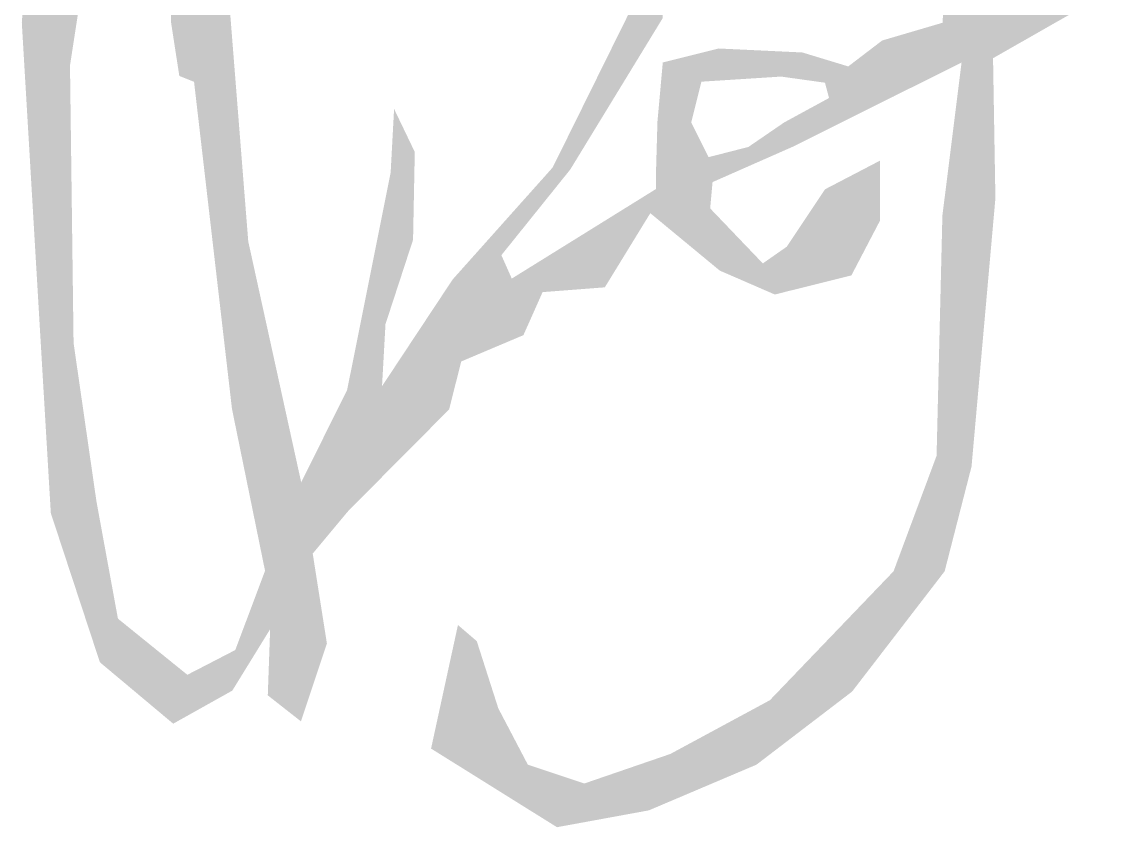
# Model space of a CAD drawing. Extents: x -3102990 to -851544, y -5293060 to -2540151.
# Drawn here: x -1160541 to -1159859, y -2678855 to -2678351 of the extents above; entities that cross this region are included whole.
import ezdxf

# ---------------------------------------------------------------- set-up
doc = ezdxf.new("R2010")
doc.units = 0
doc.header["$LTSCALE"] = 1000
doc.layers.get('0').update_dxf_attribs({"linetype": 'CONTINUOUS'})
doc.layers.add('HATCH', color=254, linetype='CONTINUOUS')

# ---------------------------------------------------------------- blocks, each defined once
blk = doc.blocks.new('*U3146')
for points in [[(695042.51, -16517.99), (695042.51, -16059.89), (695044.14, -16528.59)], [(695044.14, -16528.59), (695044.14, -16059.89), (695048.37, -16556.04)], [(695048.37, -16556.04), (695048.37, -16059.89), (695053.94, -16558.25)], [(695053.94, -16558.25), (695053.94, -16059.89), (695055.29, -16558.79)], [(695583.95, -16248.42), (695589.2, -16546.76), (695589.2, -16247.98)], [(695589.2, -16247.98), (695590.84, -16846.58), (695590.84, -16247.84)], [(695055.29, -16558.79), (695055.29, -16278.47), (695055.98, -16559.07)], [(695055.98, -16559.07), (695055.98, -16288.17), (695057.75, -16559.77)], [(695057.75, -16559.77), (695057.75, -16312.91), (695058.56, -16560.09)], [(695058.56, -16560.09), (695058.56, -16324.19), (695062.13, -16590.87)], [(695062.13, -16590.87), (695062.13, -16374.09), (695063.08, -16599.05)], [(695063.08, -16599.05), (695063.08, -16378.42), (695075.43, -16705.54)], [(695577.52, -16497.11), (695583.95, -16549.38), (695583.95, -16400.72)], [(694959.53, -16444.62), (694968.54, -16885.68), (694968.54, -16438.62)], [(694968.54, -16885.68), (694968.54, -16438.62), (694972.79, -16898.6)], [(695075.43, -16705.54), (695075.43, -16434.78), (695078.42, -16731.35)], [(694944.32, -16454.75), (694952.58, -16740.91), (694952.58, -16449.25)], [(694952.58, -16449.25), (694959.53, -16858.28), (694959.53, -16444.62)], [(694952.58, -16740.91), (694952.58, -16449.25), (694959.53, -16858.28)], [(694959.53, -16858.28), (694959.53, -16444.62), (694968.54, -16885.68)], [(695078.42, -16731.35), (695078.42, -16448.44), (695084.79, -16786.26)], [(694942.46, -16479.46), (694944.32, -16601.16), (694944.32, -16454.75)], [(694944.32, -16601.16), (694944.32, -16454.75), (694952.58, -16740.91)], [(694939.48, -16519.28), (694942.46, -16569.8), (694942.46, -16479.46)], [(694942.46, -16569.8), (694942.46, -16479.46), (694944.32, -16601.16)], [(695374.01, -16482.82), (695378.06, -16523.49), (695378.06, -16474.64)], [(695378.06, -16474.64), (695378.96, -16522.02), (695378.96, -16472.82)], [(695361.44, -16508.24), (695373.02, -16531.75), (695373.02, -16484.83)], [(695373.02, -16484.83), (695374.01, -16530.11), (695374.01, -16482.82)], [(695618.42, -16539.54), (695618.42, -16499.88), (695716.08, -16483.87)], [(695577.05, -16504.02), (695577.52, -16552.6), (695577.52, -16497.11)], [(695342.57, -16546.41), (695361.44, -16550.7), (695361.44, -16508.24)], [(695576.04, -16519.28), (695577.05, -16552.83), (695577.05, -16504.02)], [(695546.16, -16528.07), (695557.75, -16562.47), (695557.75, -16524.66)], [(695557.75, -16524.66), (695564.65, -16559.02), (695564.65, -16522.64)], [(695564.65, -16522.64), (695571.94, -16555.38), (695571.94, -16520.49)], [(695571.94, -16520.49), (695575.96, -16553.37), (695575.96, -16519.31)], [(695575.96, -16519.31), (695576.04, -16553.33), (695576.04, -16519.28)], [(695084.79, -16786.26), (695084.79, -16528.7), (695085.01, -16787.35)], [(695085.01, -16787.35), (695085.01, -16531.5), (695087.07, -16797.44)], [(695513.57, -16547.41), (695532.92, -16574.87), (695532.92, -16532.62)], [(695532.92, -16532.62), (695534.31, -16574.17), (695534.31, -16531.56)], [(695534.31, -16531.56), (695542.2, -16570.24), (695542.2, -16529.24)], [(695542.2, -16529.24), (695546.16, -16568.25), (695546.16, -16528.07)], [(695402.31, -16541.8), (695409.37, -16560.02), (695409.37, -16540.04)], [(695409.37, -16540.04), (695411.39, -16559.89), (695411.39, -16539.53)], [(695411.39, -16539.53), (695414.31, -16559.7), (695414.31, -16538.81)], [(695414.31, -16538.81), (695415.09, -16559.65), (695415.09, -16538.61)], [(695415.09, -16538.61), (695415.4, -16559.63), (695415.4, -16538.53)], [(695415.4, -16538.53), (695416.83, -16559.54), (695416.83, -16538.18)], [(695416.83, -16538.18), (695416.94, -16559.53), (695416.94, -16538.15)], [(695416.94, -16538.15), (695417.05, -16559.52), (695417.05, -16538.12)], [(695417.05, -16538.12), (695418.79, -16559.41), (695418.79, -16537.69)], [(695418.79, -16537.69), (695421.26, -16559.25), (695421.26, -16537.07)], [(695464.42, -16556.49), (695464.42, -16539.12), (695466.54, -16556.79)], [(695466.54, -16556.79), (695466.54, -16539.23), (695468.36, -16557.04)], [(695468.36, -16557.04), (695468.36, -16539.31), (695473.34, -16557.73)], [(695473.34, -16557.73), (695473.34, -16539.55), (695479.16, -16558.55)], [(695479.16, -16558.55), (695479.16, -16539.83), (695494.77, -16560.72)], [(695333.69, -16564.36), (695342.24, -16582.15), (695342.24, -16547.08)], [(695342.24, -16547.08), (695342.57, -16581.61), (695342.57, -16546.41)], [(695378.96, -16587.45), (695382.65, -16658.07), (695382.65, -16546.71)], [(695382.65, -16546.71), (695385.49, -16660.42), (695385.49, -16546)], [(695382.65, -16658.07), (695382.65, -16546.71), (695385.49, -16660.42)], [(695385.49, -16546), (695387.88, -16662.4), (695387.88, -16545.4)], [(695385.49, -16660.42), (695385.49, -16546), (695387.88, -16662.4)], [(695387.88, -16545.4), (695389.19, -16663.48), (695389.19, -16545.08)], [(695387.88, -16662.4), (695387.88, -16545.4), (695389.19, -16663.48)], [(695389.19, -16545.08), (695393.13, -16666.73), (695393.13, -16544.09)], [(695389.19, -16663.48), (695389.19, -16545.08), (695393.13, -16666.73)], [(695393.13, -16544.09), (695400.9, -16673.16), (695400.9, -16542.15)], [(695393.13, -16666.73), (695393.13, -16544.09), (695400.9, -16673.16)], [(695400.9, -16542.15), (695402.31, -16674.32), (695402.31, -16541.8)], [(695400.9, -16673.16), (695400.9, -16542.15), (695402.31, -16674.32)], [(695494.77, -16560.72), (695494.77, -16544.57), (695494.85, -16561.04)], [(695494.85, -16561.04), (695494.85, -16544.6), (695497.59, -16571.3)], [(695513.06, -16547.8), (695513.57, -16584.53), (695513.57, -16547.41)], [(695583.95, -16588.77), (695589.2, -16852.96), (695589.2, -16546.76)], [(694972.79, -16898.6), (694972.79, -16548.82), (694973.94, -16902.07)], [(695510.88, -16549.47), (695513.06, -16584.79), (695513.06, -16547.8)], [(695087.07, -16797.44), (695087.07, -16557.47), (695096.04, -16841.33)], [(695328.4, -16575.07), (695333.69, -16596.14), (695333.69, -16564.36)], [(695326.29, -16579.33), (695328.4, -16604.81), (695328.4, -16575.07)], [(695479.16, -16581.34), (695494.77, -16593.93), (695494.77, -16572.84)], [(695494.77, -16572.84), (695494.85, -16593.88), (695494.85, -16572.79)], [(695494.85, -16572.79), (695497.59, -16592.52), (695497.59, -16571.3)], [(695194.49, -16622.9), (695196.87, -16709.44), (695196.87, -16578.85)], [(695320.74, -16590.55), (695326.29, -16608.27), (695326.29, -16579.33)], [(695468.36, -16587.22), (695473.34, -16604.63), (695473.34, -16584.51)], [(695473.34, -16584.51), (695479.16, -16601.72), (695479.16, -16581.34)], [(695318.71, -16594.67), (695320.74, -16617.35), (695320.74, -16590.55)], [(695378.06, -16618.88), (695378.96, -16655.02), (695378.96, -16587.45)], [(695378.96, -16655.02), (695378.96, -16587.45), (695382.65, -16658.07)], [(695402.31, -16674.32), (695402.31, -16588.22), (695409.37, -16680.16)], [(695458.74, -16593.56), (695460.09, -16610.47), (695460.09, -16592.64)], [(695460.09, -16592.64), (695463.35, -16609.03), (695463.35, -16590.4)], [(695463.35, -16590.4), (695464.42, -16608.56), (695464.42, -16589.67)], [(695464.42, -16589.67), (695466.54, -16607.63), (695466.54, -16588.22)], [(695466.54, -16588.22), (695468.36, -16606.82), (695468.36, -16587.22)], [(695577.52, -16640.18), (695583.95, -16873.43), (695583.95, -16588.77)], [(695309.49, -16613.3), (695318.71, -16620.68), (695318.71, -16594.67)], [(695447.38, -16601.34), (695451.81, -16614.12), (695451.81, -16598.31)], [(695451.81, -16598.31), (695456.68, -16611.97), (695456.68, -16594.97)], [(695456.68, -16594.97), (695458.74, -16611.06), (695458.74, -16593.56)], [(695409.37, -16680.16), (695409.37, -16602.32), (695411.39, -16681.83)], [(695411.39, -16681.83), (695411.39, -16606.37), (695414.31, -16684.24)], [(695422.02, -16610.22), (695431.92, -16622.89), (695431.92, -16607.68)], [(695431.92, -16607.68), (695438.08, -16620.17), (695438.08, -16606.1)], [(695438.08, -16606.1), (695439.81, -16619.41), (695439.81, -16605.66)], [(695439.81, -16605.66), (695440.53, -16619.09), (695440.53, -16605.47)], [(695440.53, -16605.47), (695441.83, -16618.51), (695441.83, -16605.14)], [(695441.83, -16605.14), (695447.38, -16616.07), (695447.38, -16601.34)], [(695307.03, -16618.27), (695309.49, -16632.15), (695309.49, -16613.3)], [(695414.31, -16612.19), (695415.09, -16684.89), (695415.09, -16611.99)], [(695414.31, -16684.24), (695414.31, -16612.19), (695415.09, -16684.89)], [(695415.09, -16611.99), (695415.4, -16685.14), (695415.4, -16611.91)], [(695415.09, -16684.89), (695415.09, -16611.99), (695415.4, -16685.14)], [(695415.4, -16611.91), (695416.83, -16631.88), (695416.83, -16611.54)], [(695416.83, -16611.54), (695416.94, -16630.66), (695416.94, -16611.52)], [(695416.94, -16611.52), (695417.05, -16629.44), (695417.05, -16611.49)], [(695417.05, -16611.49), (695418.79, -16628.67), (695418.79, -16611.04)], [(695418.79, -16611.04), (695421.26, -16627.58), (695421.26, -16610.41)], [(695421.26, -16610.41), (695421.86, -16627.32), (695421.86, -16610.26)], [(695421.86, -16610.26), (695422.02, -16627.25), (695422.02, -16610.22)], [(695513.57, -16624.64), (695532.92, -16655.89), (695532.92, -16614.55)], [(695190.92, -16640.75), (695194.49, -16716.72), (695194.49, -16622.9)], [(695302.24, -16624.11), (695304.09, -16638.87), (695304.09, -16622.04)], [(695304.09, -16622.04), (695306.51, -16635.85), (695306.51, -16619.32)], [(695306.51, -16619.32), (695307.03, -16635.2), (695307.03, -16618.27)], [(695378.06, -16654.27), (695378.06, -16618.88), (695378.96, -16655.02)], [(695295.3, -16631.88), (695299.53, -16644.54), (695299.53, -16627.15)], [(695299.53, -16627.15), (695300.39, -16643.47), (695300.39, -16626.18)], [(695300.39, -16626.18), (695302.24, -16641.17), (695302.24, -16624.11)], [(695497.59, -16632.97), (695510.88, -16694.47), (695510.88, -16626.04)], [(695510.88, -16626.04), (695513.06, -16693.92), (695513.06, -16624.91)], [(695513.06, -16624.91), (695513.57, -16692.94), (695513.57, -16624.64)], [(694973.94, -16902.07), (694973.94, -16637.86), (694975.26, -16906.09)], [(695289.35, -16638.54), (695295.3, -16649.8), (695295.3, -16631.88)], [(695361.44, -16644.47), (695373.02, -16652.55), (695373.02, -16637.28)], [(695373.02, -16637.28), (695374.01, -16650.93), (695374.01, -16636.67)], [(695374.01, -16636.67), (695378.06, -16654.27), (695378.06, -16634.16)], [(695374.01, -16650.93), (695374.01, -16636.67), (695378.06, -16654.27)], [(695479.16, -16657.9), (695494.77, -16698.49), (695494.77, -16634.52)], [(695494.77, -16634.52), (695494.85, -16698.47), (695494.85, -16634.39)], [(695494.85, -16634.39), (695497.59, -16697.79), (695497.59, -16632.97)], [(695188.53, -16652.66), (695190.92, -16727.66), (695190.92, -16640.75)], [(695278.24, -16650.98), (695286.28, -16661.02), (695286.28, -16641.97)], [(695286.28, -16641.97), (695289.35, -16657.2), (695289.35, -16638.54)], [(695342.57, -16656.19), (695361.44, -16671.43), (695361.44, -16644.47)], [(695576.04, -16652), (695577.05, -16899.09), (695577.05, -16643.86)], [(695577.05, -16643.86), (695577.52, -16898.49), (695577.52, -16640.18)], [(695187.34, -16658.61), (695188.53, -16833.29), (695188.53, -16652.66)], [(695271.05, -16659.03), (695276.64, -16673.01), (695276.64, -16652.77)], [(695276.64, -16652.77), (695278.24, -16671.02), (695278.24, -16650.98)], [(695415.4, -16685.14), (695415.4, -16647.62), (695416.83, -16686.33)], [(695416.83, -16686.33), (695416.83, -16649.12), (695416.94, -16686.42)], [(695416.94, -16686.42), (695416.94, -16649.23), (695417.05, -16686.51)], [(695417.05, -16686.51), (695417.05, -16649.35), (695418.79, -16687.95)], [(695418.79, -16687.95), (695418.79, -16651.17), (695421.26, -16689.98)], [(695571.94, -16818.63), (695575.96, -16900.51), (695575.96, -16652.58)], [(695575.96, -16652.58), (695576.04, -16900.41), (695576.04, -16652)], [(695179.54, -16697.53), (695187.34, -16834.49), (695187.34, -16658.61)], [(695268.91, -16661.43), (695270.37, -16741.99), (695270.37, -16659.79)], [(695270.37, -16659.79), (695271.05, -16741.7), (695271.05, -16659.03)], [(695333.69, -16661.7), (695342.24, -16702.21), (695342.24, -16656.4)], [(695342.24, -16656.4), (695342.57, -16702.19), (695342.57, -16656.19)], [(695421.26, -16689.98), (695421.26, -16653.74), (695421.86, -16690.48)], [(695421.86, -16690.48), (695421.86, -16654.37), (695422.02, -16690.62)], [(695422.02, -16690.62), (695422.02, -16654.54), (695431.92, -16694.91)], [(695473.34, -16666.63), (695479.16, -16702.39), (695479.16, -16657.9)], [(695261.54, -16669.68), (695264.5, -16744.47), (695264.5, -16666.36)], [(695264.5, -16666.36), (695267.05, -16743.39), (695267.05, -16663.51)], [(695267.05, -16663.51), (695268.91, -16742.61), (695268.91, -16661.43)], [(695320.74, -16669.75), (695326.29, -16703.44), (695326.29, -16666.3)], [(695326.29, -16666.3), (695328.4, -16703.28), (695328.4, -16664.99)], [(695328.4, -16664.99), (695333.69, -16702.87), (695333.69, -16661.7)], [(695431.92, -16694.91), (695431.92, -16664.87), (695438.08, -16697.59)], [(695468.36, -16674.08), (695473.34, -16703.84), (695473.34, -16666.63)], [(695096.04, -16841.33), (695096.04, -16670.45), (695107.64, -16898.14)], [(695254.24, -16677.85), (695261.54, -16745.72), (695261.54, -16669.68)], [(695309.49, -16676.73), (695318.71, -16704.02), (695318.71, -16671.01)], [(695318.71, -16671.01), (695320.74, -16703.87), (695320.74, -16669.75)], [(695438.08, -16697.59), (695438.08, -16671.32), (695439.81, -16698.34)], [(695439.81, -16698.34), (695439.81, -16673.12), (695440.53, -16698.66)], [(695440.53, -16698.66), (695440.53, -16673.87), (695441.83, -16699.22)], [(695441.83, -16699.22), (695441.83, -16675.23), (695447.38, -16701.63)], [(695464.42, -16676.84), (695466.54, -16705.54), (695466.54, -16675.36)], [(695466.54, -16675.36), (695468.36, -16705.08), (695468.36, -16674.08)], [(695246.91, -16686.06), (695254.03, -16748.89), (695254.03, -16678.08)], [(695254.03, -16678.08), (695254.24, -16748.81), (695254.24, -16677.85)], [(695295.3, -16685.54), (695299.53, -16705.5), (695299.53, -16682.92)], [(695299.53, -16682.92), (695300.39, -16705.43), (695300.39, -16682.38)], [(695300.39, -16682.38), (695302.24, -16705.29), (695302.24, -16681.23)], [(695302.24, -16681.23), (695304.09, -16705.15), (695304.09, -16680.09)], [(695304.09, -16680.09), (695306.51, -16704.96), (695306.51, -16678.58)], [(695306.51, -16678.58), (695307.03, -16704.92), (695307.03, -16678.26)], [(695307.03, -16678.26), (695309.49, -16704.73), (695309.49, -16676.73)], [(695447.38, -16701.63), (695447.38, -16681.02), (695451.81, -16703.56)], [(695451.81, -16685.66), (695456.68, -16705.67), (695456.68, -16682.26)], [(695456.68, -16682.26), (695458.74, -16706.57), (695458.74, -16680.81)], [(695456.68, -16705.67), (695456.68, -16682.26), (695458.74, -16706.57)], [(695458.74, -16680.81), (695460.09, -16707.15), (695460.09, -16679.87)], [(695458.74, -16706.57), (695458.74, -16680.81), (695460.09, -16707.15)], [(695460.09, -16679.87), (695463.35, -16706.34), (695463.35, -16677.59)], [(695463.35, -16677.59), (695464.42, -16706.07), (695464.42, -16676.84)], [(695241.02, -16692.65), (695243.25, -16753.45), (695243.25, -16690.15)], [(695243.25, -16690.15), (695246.91, -16751.91), (695246.91, -16686.06)], [(695286.28, -16691.14), (695289.35, -16728.37), (695289.35, -16689.24)], [(695289.35, -16689.24), (695295.3, -16714.99), (695295.3, -16685.54)], [(695451.81, -16703.56), (695451.81, -16685.66), (695456.68, -16705.67)], [(695165.13, -16769.51), (695179.54, -16842.35), (695179.54, -16697.53)], [(695234.97, -16700.37), (695237.39, -16776.85), (695237.39, -16696.71)], [(695237.39, -16696.71), (695241.02, -16762.36), (695241.02, -16692.65)], [(695278.24, -16696.14), (695286.28, -16735.26), (695286.28, -16691.14)], [(695230.77, -16706.71), (695234.97, -16786.52), (695234.97, -16700.37)], [(695222.43, -16719.32), (695230.77, -16790.75), (695230.77, -16706.71)], [(695219.04, -16724.43), (695222.43, -16799.16), (695222.43, -16719.32)], [(695211.17, -16736.32), (695219.04, -16802.57), (695219.04, -16724.43)], [(694975.26, -16906.09), (694975.26, -16740.63), (694981.94, -16926.39)], [(695111.17, -16985.54), (695111.17, -16739.31), (695124.92, -16996.33)], [(695196.87, -16757.92), (695209.98, -16811.69), (695209.98, -16738.11)], [(695209.98, -16738.11), (695211.17, -16810.49), (695211.17, -16736.32)], [(695194.49, -16761.51), (695196.87, -16824.89), (695196.87, -16757.92)], [(695190.92, -16766.92), (695194.49, -16827.29), (695194.49, -16761.51)], [(695156.15, -16789.8), (695164.37, -16857.78), (695164.37, -16773.31)], [(695164.37, -16773.31), (695165.13, -16856.87), (695165.13, -16769.51)], [(695188.53, -16770.52), (695190.92, -16830.89), (695190.92, -16766.92)], [(694981.94, -16926.39), (694981.94, -16786.89), (694991.08, -16954.16)], [(695150.41, -16801.29), (695156.15, -16867.63), (695156.15, -16789.8)], [(695124.92, -16996.33), (695124.92, -16801.88), (695131.99, -17001.88)], [(695144.18, -16813.79), (695150.41, -16874.51), (695150.41, -16801.29)], [(695140.61, -16820.96), (695144.18, -16881.98), (695144.18, -16813.79)], [(695564.65, -16838.22), (695571.94, -16905.74), (695571.94, -16818.63)], [(695132.63, -16836.96), (695140.61, -16977.72), (695140.61, -16820.96)], [(695131.99, -17001.88), (695131.99, -16834.04), (695132.43, -17002.22)], [(695557.75, -16856.73), (695564.65, -16915.22), (695564.65, -16838.22)], [(694991.08, -16954.16), (694991.08, -16850.19), (694993.46, -16961.39)], [(695546.16, -16887.84), (695557.75, -16924.18), (695557.75, -16856.73)], [(694993.46, -16961.39), (694993.46, -16863.17), (695004.07, -16970.29)], [(695542.2, -16898.49), (695546.16, -16939.25), (695546.16, -16887.84)], [(695096.04, -16929.05), (695107.64, -16944.26), (695107.64, -16898.14)], [(695534.31, -16906.71), (695542.2, -16944.4), (695542.2, -16898.49)], [(695513.57, -16928.33), (695532.92, -16956.46), (695532.92, -16908.16)], [(695532.92, -16908.16), (695534.31, -16954.65), (695534.31, -16906.71)], [(695004.07, -16970.29), (695004.07, -16921.07), (695005.94, -16971.85)], [(695005.94, -16971.85), (695005.94, -16931.24), (695007.3, -16972.99)], [(695087.07, -16952.93), (695096.04, -16963.09), (695096.04, -16929.05)], [(695497.59, -16944.98), (695510.88, -16983.67), (695510.88, -16931.14)], [(695510.88, -16931.14), (695513.06, -16982.01), (695513.06, -16928.86)], [(695513.06, -16928.86), (695513.57, -16981.61), (695513.57, -16928.33)], [(695007.3, -16972.99), (695007.3, -16932.35), (695011.65, -16976.63)], [(695011.65, -16976.63), (695011.65, -16935.86), (695021.1, -16984.55)], [(695109.54, -16984.26), (695111.17, -16985.54), (695111.17, -16938.53)], [(695237.39, -16952.29), (695241.02, -17032.67), (695241.02, -16935.63)], [(695241.02, -17032.67), (695241.02, -16935.63), (695243.25, -17034.06)], [(695243.25, -17034.06), (695243.25, -16937.54), (695246.91, -17036.35)], [(695021.1, -16984.55), (695021.1, -16943.51), (695026.23, -16988.85)], [(695246.91, -17036.35), (695246.91, -16940.68), (695254.03, -17040.8)], [(695254.03, -17040.8), (695254.03, -16946.78), (695254.24, -17040.93)], [(695494.85, -16947.84), (695497.59, -16993.83), (695497.59, -16944.98)], [(695026.23, -16988.85), (695026.23, -16947.65), (695027.94, -16990.28)], [(695027.94, -16990.28), (695027.94, -16949.03), (695031.36, -16993.15)], [(695031.36, -16993.15), (695031.36, -16951.8), (695034.75, -16995.99)], [(695034.75, -16995.99), (695034.75, -16954.54), (695036.37, -16997.34)], [(695078.42, -16957.41), (695084.79, -16981.12), (695084.79, -16954.11)], [(695084.79, -16954.11), (695085.01, -16980.99), (695085.01, -16954)], [(695085.01, -16954), (695087.07, -16977.65), (695087.07, -16952.93)], [(695234.97, -16963.41), (695237.39, -17030.41), (695237.39, -16952.29)], [(695237.39, -17030.41), (695237.39, -16952.29), (695241.02, -17032.67)], [(695254.24, -17040.93), (695254.24, -16947.42), (695261.54, -17045.48)], [(695479.16, -16964.19), (695494.77, -16995.99), (695494.77, -16947.93)], [(695494.77, -16947.93), (695494.85, -16995.92), (695494.85, -16947.84)], [(695036.37, -16997.34), (695036.37, -16955.85), (695041.21, -17001.4)], [(695041.21, -17001.4), (695041.21, -16959.77), (695042.51, -17002.49)], [(695042.51, -17002.49), (695042.51, -16960.82), (695044.14, -17003.86)], [(695063.08, -16965.34), (695075.43, -16986.35), (695075.43, -16958.95)], [(695075.43, -16958.95), (695078.42, -16984.68), (695078.42, -16957.41)], [(695053.94, -16970.06), (695055.29, -16997.62), (695055.29, -16969.36)], [(695055.29, -16969.36), (695055.98, -16997.23), (695055.98, -16969)], [(695055.98, -16969), (695057.75, -16996.24), (695057.75, -16968.09)], [(695057.75, -16968.09), (695058.56, -16995.79), (695058.56, -16967.67)], [(695058.56, -16967.67), (695062.13, -16993.79), (695062.13, -16965.83)], [(695062.13, -16965.83), (695063.08, -16993.26), (695063.08, -16965.34)], [(695230.77, -16982.72), (695234.97, -17028.9), (695234.97, -16963.41)], [(695234.97, -17028.9), (695234.97, -16963.41), (695237.39, -17030.41)], [(695473.34, -16970.27), (695479.16, -17007.91), (695479.16, -16964.19)], [(695261.54, -17045.48), (695261.54, -16970.21), (695264.5, -17047.33)], [(695464.42, -16979.57), (695466.54, -17017.56), (695466.54, -16977.36)], [(695466.54, -16977.36), (695468.36, -17016.17), (695468.36, -16975.45)], [(695468.36, -16975.45), (695473.34, -17012.37), (695473.34, -16970.27)], [(695222.43, -17021.06), (695230.77, -17026.27), (695230.77, -16982.72)], [(695230.77, -17026.27), (695230.77, -16982.72), (695234.97, -17028.9)], [(695264.5, -17047.33), (695264.5, -16979.46), (695267.05, -17048.92)], [(695458.74, -16985.48), (695460.09, -17022.49), (695460.09, -16984.08)], [(695460.09, -16984.08), (695463.35, -17020), (695463.35, -16980.68)], [(695463.35, -16980.68), (695464.42, -17019.18), (695464.42, -16979.57)], [(695267.05, -17048.92), (695267.05, -16987.4), (695268.91, -17050.08)], [(695447.38, -16992.66), (695451.81, -17028.82), (695451.81, -16990.26)], [(695451.81, -16990.26), (695456.68, -17025.1), (695456.68, -16987.63)], [(695456.68, -16987.63), (695458.74, -17023.52), (695458.74, -16985.48)], [(695268.91, -17050.08), (695268.91, -16993.21), (695270.37, -17051)], [(695270.37, -17051), (695270.37, -16996), (695271.05, -17051.42)], [(695271.05, -17051.42), (695271.05, -16997.3), (695276.64, -17054.91)], [(695431.92, -17001), (695438.08, -17036.15), (695438.08, -16997.67)], [(695438.08, -16997.67), (695439.81, -17035.42), (695439.81, -16996.74)], [(695439.81, -16996.74), (695440.53, -17035.11), (695440.53, -16996.35)], [(695440.53, -16996.35), (695441.83, -17034.56), (695441.83, -16995.65)], [(695441.83, -16995.65), (695447.38, -17032.21), (695447.38, -16992.66)], [(695418.79, -17008.09), (695421.26, -17043.3), (695421.26, -17006.76)], [(695421.26, -17006.76), (695421.86, -17043.04), (695421.86, -17006.43)], [(695421.86, -17006.43), (695422.02, -17042.97), (695422.02, -17006.35)], [(695422.02, -17006.35), (695431.92, -17038.77), (695431.92, -17001)], [(695276.64, -17054.91), (695276.64, -17007.96), (695278.24, -17055.91)], [(695278.24, -17055.91), (695278.24, -17011.01), (695286.28, -17060.93)], [(695402.31, -17016.99), (695409.37, -17048.34), (695409.37, -17013.18)], [(695409.37, -17013.18), (695411.39, -17047.48), (695411.39, -17012.08)], [(695411.39, -17012.08), (695414.31, -17046.25), (695414.31, -17010.51)], [(695414.31, -17010.51), (695415.09, -17045.91), (695415.09, -17010.09)], [(695415.09, -17010.09), (695415.4, -17045.78), (695415.4, -17009.92)], [(695415.4, -17009.92), (695416.83, -17045.18), (695416.83, -17009.15)], [(695416.83, -17009.15), (695416.94, -17045.13), (695416.94, -17009.09)], [(695416.94, -17009.09), (695417.05, -17045.08), (695417.05, -17009.03)], [(695417.05, -17009.03), (695418.79, -17044.34), (695418.79, -17008.09)], [(695389.19, -17024.07), (695393.13, -17055.24), (695393.13, -17021.94)], [(695393.13, -17021.94), (695400.9, -17051.94), (695400.9, -17017.75)], [(695400.9, -17017.75), (695402.31, -17051.34), (695402.31, -17016.99)], [(695286.28, -17060.93), (695286.28, -17026.35), (695289.35, -17062.85)], [(695361.44, -17033.86), (695373.02, -17063.78), (695373.02, -17029.88)], [(695373.02, -17029.88), (695374.01, -17063.35), (695374.01, -17029.54)], [(695374.01, -17029.54), (695378.06, -17061.64), (695378.06, -17028.15)], [(695378.06, -17028.15), (695378.96, -17061.26), (695378.96, -17027.84)], [(695378.96, -17027.84), (695382.65, -17059.69), (695382.65, -17026.57)], [(695382.65, -17026.57), (695385.49, -17058.48), (695385.49, -17025.6)], [(695385.49, -17025.6), (695387.88, -17057.46), (695387.88, -17024.78)], [(695387.88, -17024.78), (695389.19, -17056.91), (695389.19, -17024.07)], [(695289.35, -17062.85), (695289.35, -17032.21), (695295.3, -17066.56)], [(695295.3, -17066.56), (695295.3, -17034.19), (695299.53, -17069.2)], [(695299.53, -17069.2), (695299.53, -17035.59), (695300.39, -17069.74)], [(695300.39, -17069.74), (695300.39, -17035.88), (695302.24, -17070.89)], [(695302.24, -17070.89), (695302.24, -17036.5), (695304.09, -17072.05)], [(695304.09, -17072.05), (695304.09, -17037.11), (695306.51, -17073.56)], [(695342.57, -17040.34), (695361.44, -17065.9), (695361.44, -17033.86)], [(695306.51, -17073.56), (695306.51, -17037.92), (695307.03, -17073.89)], [(695307.03, -17073.89), (695307.03, -17038.09), (695309.49, -17075.42)], [(695328.4, -17045.21), (695333.69, -17070.99), (695333.69, -17043.39)], [(695333.69, -17043.39), (695342.24, -17069.42), (695342.24, -17040.45)], [(695342.24, -17040.45), (695342.57, -17069.36), (695342.57, -17040.34)]]:
    blk.add_solid(points)
at = {"extrusion": (0, 0, -1)}
for points in [[(-695042.51, -16059.89), (-695044.14, -16528.59), (-695044.14, -16059.89)], [(-695044.14, -16059.89), (-695048.37, -16556.04), (-695048.37, -16059.89)], [(-695048.37, -16059.89), (-695053.94, -16558.25), (-695053.94, -16059.89)], [(-695053.94, -16059.89), (-695055.29, -16558.79), (-695055.29, -16059.89)], [(-695583.95, -16549.38), (-695583.95, -16248.42), (-695589.2, -16546.76)], [(-695589.2, -16852.96), (-695589.2, -16247.98), (-695590.84, -16846.58)], [(-695590.84, -16846.58), (-695590.84, -16247.84), (-695596.11, -16826.06)], [(-695590.84, -16247.84), (-695596.11, -16826.06), (-695596.11, -16265.88)], [(-695596.11, -16826.06), (-695596.11, -16265.88), (-695600.49, -16776.84)], [(-695596.11, -16265.88), (-695600.49, -16776.84), (-695600.49, -16280.9)], [(-695055.29, -16278.47), (-695055.98, -16559.07), (-695055.98, -16288.17)], [(-695600.49, -16776.84), (-695600.49, -16280.9), (-695603.25, -16745.82)], [(-695600.49, -16280.9), (-695603.25, -16745.82), (-695603.25, -16298.13)], [(-695055.98, -16288.17), (-695057.75, -16559.77), (-695057.75, -16312.91)], [(-695057.75, -16312.91), (-695058.56, -16560.09), (-695058.56, -16324.19)], [(-695058.56, -16324.19), (-695062.13, -16590.87), (-695062.13, -16374.09)], [(-695062.13, -16374.09), (-695063.08, -16599.05), (-695063.08, -16378.42)], [(-695063.08, -16378.42), (-695075.43, -16705.54), (-695075.43, -16434.78)], [(-694968.54, -16438.62), (-694972.79, -16898.6), (-694972.79, -16439.97)], [(-694972.79, -16548.82), (-694972.79, -16439.97), (-694973.94, -16541.39)], [(-694972.79, -16439.97), (-694973.94, -16541.39), (-694973.94, -16440.33)], [(-694973.94, -16541.39), (-694973.94, -16440.33), (-694975.26, -16532.81)], [(-694973.94, -16440.33), (-694975.26, -16532.81), (-694975.26, -16440.75)], [(-694975.26, -16532.81), (-694975.26, -16440.75), (-694981.94, -16489.45)], [(-695075.43, -16434.78), (-695078.42, -16731.35), (-695078.42, -16448.44)], [(-695078.42, -16448.44), (-695084.79, -16786.26), (-695084.79, -16528.7)], [(-695603.25, -16745.82), (-695603.25, -16466.83), (-695603.55, -16742.49)], [(-695603.25, -16466.83), (-695603.55, -16742.49), (-695603.55, -16467.48)], [(-695603.55, -16742.49), (-695603.55, -16467.48), (-695606.01, -16714.87)], [(-695603.55, -16467.48), (-695606.01, -16714.87), (-695606.01, -16472.84)], [(-695378.06, -16523.49), (-695378.06, -16474.64), (-695378.96, -16522.02)], [(-695378.96, -16522.02), (-695378.96, -16472.82), (-695382.65, -16515.97)], [(-695606.01, -16714.87), (-695606.01, -16472.84), (-695610.98, -16658.98)], [(-695606.01, -16472.84), (-695610.98, -16658.98), (-695610.98, -16483.68)], [(-695373.02, -16531.75), (-695373.02, -16484.83), (-695374.01, -16530.11)], [(-695374.01, -16530.11), (-695374.01, -16482.82), (-695378.06, -16523.49)], [(-695610.98, -16543.78), (-695610.98, -16483.68), (-695612.61, -16542.85)], [(-695610.98, -16483.68), (-695612.61, -16542.85), (-695612.61, -16487.24)], [(-695612.61, -16542.85), (-695612.61, -16487.24), (-695618.42, -16539.54)], [(-695612.61, -16487.24), (-695618.42, -16539.54), (-695618.42, -16499.88)], [(-695577.52, -16552.6), (-695577.52, -16497.11), (-695583.95, -16549.38)], [(-695361.44, -16550.7), (-695361.44, -16508.24), (-695373.02, -16531.75)], [(-695577.05, -16552.83), (-695577.05, -16504.02), (-695577.52, -16552.6)], [(-695557.75, -16562.47), (-695557.75, -16524.66), (-695564.65, -16559.02)], [(-695564.65, -16559.02), (-695564.65, -16522.64), (-695571.94, -16555.38)], [(-695571.94, -16555.38), (-695571.94, -16520.49), (-695575.96, -16553.37)], [(-695575.96, -16553.37), (-695575.96, -16519.31), (-695576.04, -16553.33)], [(-695576.04, -16553.33), (-695576.04, -16519.28), (-695577.05, -16552.83)], [(-695084.79, -16528.7), (-695085.01, -16787.35), (-695085.01, -16531.5)], [(-695085.01, -16531.5), (-695087.07, -16797.44), (-695087.07, -16557.47)], [(-695532.92, -16574.87), (-695532.92, -16532.62), (-695534.31, -16574.17)], [(-695534.31, -16574.17), (-695534.31, -16531.56), (-695542.2, -16570.24)], [(-695542.2, -16570.24), (-695542.2, -16529.24), (-695546.16, -16568.25)], [(-695546.16, -16568.25), (-695546.16, -16528.07), (-695557.75, -16562.47)], [(-695409.37, -16560.02), (-695409.37, -16540.04), (-695411.39, -16559.89)], [(-695411.39, -16559.89), (-695411.39, -16539.53), (-695414.31, -16559.7)], [(-695414.31, -16559.7), (-695414.31, -16538.81), (-695415.09, -16559.65)], [(-695415.09, -16559.65), (-695415.09, -16538.61), (-695415.4, -16559.63)], [(-695415.4, -16559.63), (-695415.4, -16538.53), (-695416.83, -16559.54)], [(-695416.83, -16559.54), (-695416.83, -16538.18), (-695416.94, -16559.53)], [(-695416.94, -16559.53), (-695416.94, -16538.15), (-695417.05, -16559.52)], [(-695417.05, -16559.52), (-695417.05, -16538.12), (-695418.79, -16559.41)], [(-695418.79, -16559.41), (-695418.79, -16537.69), (-695421.26, -16559.25)], [(-695421.26, -16559.25), (-695421.26, -16537.07), (-695421.86, -16559.22)], [(-695421.26, -16537.07), (-695421.86, -16559.22), (-695421.86, -16537.1)], [(-695421.86, -16559.22), (-695421.86, -16537.1), (-695422.02, -16559.21)], [(-695421.86, -16537.1), (-695422.02, -16559.21), (-695422.02, -16537.11)], [(-695422.02, -16559.21), (-695422.02, -16537.11), (-695431.92, -16558.57)], [(-695422.02, -16537.11), (-695431.92, -16558.57), (-695431.92, -16537.58)], [(-695431.92, -16558.57), (-695431.92, -16537.58), (-695438.08, -16558.18)], [(-695431.92, -16537.58), (-695438.08, -16558.18), (-695438.08, -16537.87)], [(-695438.08, -16558.18), (-695438.08, -16537.87), (-695439.81, -16558.07)], [(-695438.08, -16537.87), (-695439.81, -16558.07), (-695439.81, -16537.95)], [(-695439.81, -16558.07), (-695439.81, -16537.95), (-695440.53, -16558.02)], [(-695439.81, -16537.95), (-695440.53, -16558.02), (-695440.53, -16537.99)], [(-695440.53, -16558.02), (-695440.53, -16537.99), (-695441.83, -16557.94)], [(-695440.53, -16537.99), (-695441.83, -16557.94), (-695441.83, -16538.05)], [(-695441.83, -16557.94), (-695441.83, -16538.05), (-695447.38, -16557.58)], [(-695441.83, -16538.05), (-695447.38, -16557.58), (-695447.38, -16538.31)], [(-695447.38, -16557.58), (-695447.38, -16538.31), (-695451.81, -16557.3)], [(-695447.38, -16538.31), (-695451.81, -16557.3), (-695451.81, -16538.52)], [(-695451.81, -16557.3), (-695451.81, -16538.52), (-695456.68, -16556.99)], [(-695451.81, -16538.52), (-695456.68, -16556.99), (-695456.68, -16538.76)], [(-695456.68, -16556.99), (-695456.68, -16538.76), (-695458.74, -16556.85)], [(-695456.68, -16538.76), (-695458.74, -16556.85), (-695458.74, -16538.85)], [(-695458.74, -16556.85), (-695458.74, -16538.85), (-695460.09, -16556.77)], [(-695458.74, -16538.85), (-695460.09, -16556.77), (-695460.09, -16538.92)], [(-695460.09, -16556.77), (-695460.09, -16538.92), (-695463.35, -16556.56)], [(-695460.09, -16538.92), (-695463.35, -16556.56), (-695463.35, -16539.07)], [(-695463.35, -16556.56), (-695463.35, -16539.07), (-695464.42, -16556.49)], [(-695463.35, -16539.07), (-695464.42, -16556.49), (-695464.42, -16539.12)], [(-695464.42, -16539.12), (-695466.54, -16556.79), (-695466.54, -16539.23)], [(-695466.54, -16539.23), (-695468.36, -16557.04), (-695468.36, -16539.31)], [(-695468.36, -16539.31), (-695473.34, -16557.73), (-695473.34, -16539.55)], [(-695473.34, -16539.55), (-695479.16, -16558.55), (-695479.16, -16539.83)], [(-695479.16, -16539.83), (-695494.77, -16560.72), (-695494.77, -16544.57)], [(-695342.24, -16582.15), (-695342.24, -16547.08), (-695342.57, -16581.61)], [(-695342.57, -16581.61), (-695342.57, -16546.41), (-695361.44, -16550.7)], [(-695402.31, -16588.22), (-695402.31, -16541.8), (-695409.37, -16560.02)], [(-695494.77, -16544.57), (-695494.85, -16561.04), (-695494.85, -16544.6)], [(-695494.85, -16544.6), (-695497.59, -16571.3), (-695497.59, -16545.43)], [(-695497.59, -16592.52), (-695497.59, -16545.43), (-695510.88, -16585.88)], [(-695497.59, -16545.43), (-695510.88, -16585.88), (-695510.88, -16549.47)], [(-695513.57, -16584.53), (-695513.57, -16547.41), (-695532.92, -16574.87)], [(-695610.98, -16658.98), (-695610.98, -16543.78), (-695612.61, -16640.66)], [(-694972.79, -16548.82), (-694973.94, -16902.07), (-694973.94, -16637.86)], [(-695510.88, -16585.88), (-695510.88, -16549.47), (-695513.06, -16584.79)], [(-695513.06, -16584.79), (-695513.06, -16547.8), (-695513.57, -16584.53)], [(-695087.07, -16557.47), (-695096.04, -16841.33), (-695096.04, -16670.45)], [(-695333.69, -16596.14), (-695333.69, -16564.36), (-695342.24, -16582.15)], [(-695328.4, -16604.81), (-695328.4, -16575.07), (-695333.69, -16596.14)], [(-695494.77, -16593.93), (-695494.77, -16572.84), (-695494.85, -16593.88)], [(-695494.85, -16593.88), (-695494.85, -16572.79), (-695497.59, -16592.52)], [(-695196.87, -16709.44), (-695196.87, -16578.85), (-695209.98, -16669.33)], [(-695196.87, -16578.85), (-695209.98, -16669.33), (-695209.98, -16606.14)], [(-695326.29, -16608.27), (-695326.29, -16579.33), (-695328.4, -16604.81)], [(-695473.34, -16604.63), (-695473.34, -16584.51), (-695479.16, -16601.72)], [(-695479.16, -16601.72), (-695479.16, -16581.34), (-695494.77, -16593.93)], [(-695320.74, -16617.35), (-695320.74, -16590.55), (-695326.29, -16608.27)], [(-695402.31, -16588.22), (-695409.37, -16680.16), (-695409.37, -16602.32)], [(-695460.09, -16610.47), (-695460.09, -16592.64), (-695463.35, -16609.03)], [(-695463.35, -16609.03), (-695463.35, -16590.4), (-695464.42, -16608.56)], [(-695464.42, -16608.56), (-695464.42, -16589.67), (-695466.54, -16607.63)], [(-695466.54, -16607.63), (-695466.54, -16588.22), (-695468.36, -16606.82)], [(-695468.36, -16606.82), (-695468.36, -16587.22), (-695473.34, -16604.63)], [(-695583.95, -16873.43), (-695583.95, -16588.77), (-695589.2, -16852.96)], [(-695318.71, -16620.68), (-695318.71, -16594.67), (-695320.74, -16617.35)], [(-695451.81, -16614.12), (-695451.81, -16598.31), (-695456.68, -16611.97)], [(-695456.68, -16611.97), (-695456.68, -16594.97), (-695458.74, -16611.06)], [(-695458.74, -16611.06), (-695458.74, -16593.56), (-695460.09, -16610.47)], [(-695209.98, -16669.33), (-695209.98, -16606.14), (-695211.17, -16608.61)], [(-695409.37, -16602.32), (-695411.39, -16681.83), (-695411.39, -16606.37)], [(-695411.39, -16606.37), (-695414.31, -16684.24), (-695414.31, -16612.19)], [(-695431.92, -16622.89), (-695431.92, -16607.68), (-695438.08, -16620.17)], [(-695438.08, -16620.17), (-695438.08, -16606.1), (-695439.81, -16619.41)], [(-695439.81, -16619.41), (-695439.81, -16605.66), (-695440.53, -16619.09)], [(-695440.53, -16619.09), (-695440.53, -16605.47), (-695441.83, -16618.51)], [(-695441.83, -16618.51), (-695441.83, -16605.14), (-695447.38, -16616.07)], [(-695447.38, -16616.07), (-695447.38, -16601.34), (-695451.81, -16614.12)], [(-695309.49, -16632.15), (-695309.49, -16613.3), (-695318.71, -16620.68)], [(-695415.4, -16647.62), (-695415.4, -16611.91), (-695416.83, -16631.88)], [(-695416.83, -16631.88), (-695416.83, -16611.54), (-695416.94, -16630.66)], [(-695416.94, -16630.66), (-695416.94, -16611.52), (-695417.05, -16629.44)], [(-695417.05, -16629.44), (-695417.05, -16611.49), (-695418.79, -16628.67)], [(-695418.79, -16628.67), (-695418.79, -16611.04), (-695421.26, -16627.58)], [(-695421.26, -16627.58), (-695421.26, -16610.41), (-695421.86, -16627.32)], [(-695421.86, -16627.32), (-695421.86, -16610.26), (-695422.02, -16627.25)], [(-695422.02, -16627.25), (-695422.02, -16610.22), (-695431.92, -16622.89)], [(-695194.49, -16716.72), (-695194.49, -16622.9), (-695196.87, -16709.44)], [(-695304.09, -16638.87), (-695304.09, -16622.04), (-695306.51, -16635.85)], [(-695306.51, -16635.85), (-695306.51, -16619.32), (-695307.03, -16635.2)], [(-695307.03, -16635.2), (-695307.03, -16618.27), (-695309.49, -16632.15)], [(-695299.53, -16644.54), (-695299.53, -16627.15), (-695300.39, -16643.47)], [(-695300.39, -16643.47), (-695300.39, -16626.18), (-695302.24, -16641.17)], [(-695302.24, -16641.17), (-695302.24, -16624.11), (-695304.09, -16638.87)], [(-695510.88, -16694.47), (-695510.88, -16626.04), (-695513.06, -16693.92)], [(-695513.06, -16693.92), (-695513.06, -16624.91), (-695513.57, -16692.94)], [(-695513.57, -16692.94), (-695513.57, -16624.64), (-695532.92, -16655.89)], [(-694973.94, -16637.86), (-694975.26, -16906.09), (-694975.26, -16740.63)], [(-695295.3, -16649.8), (-695295.3, -16631.88), (-695299.53, -16644.54)], [(-695373.02, -16652.55), (-695373.02, -16637.28), (-695374.01, -16650.93)], [(-695494.77, -16698.49), (-695494.77, -16634.52), (-695494.85, -16698.47)], [(-695494.85, -16698.47), (-695494.85, -16634.39), (-695497.59, -16697.79)], [(-695497.59, -16697.79), (-695497.59, -16632.97), (-695510.88, -16694.47)], [(-695190.92, -16727.66), (-695190.92, -16640.75), (-695194.49, -16716.72)], [(-695286.28, -16661.02), (-695286.28, -16641.97), (-695289.35, -16657.2)], [(-695289.35, -16657.2), (-695289.35, -16638.54), (-695295.3, -16649.8)], [(-695361.44, -16671.43), (-695361.44, -16644.47), (-695373.02, -16652.55)], [(-695577.05, -16899.09), (-695577.05, -16643.86), (-695577.52, -16898.49)], [(-695577.52, -16898.49), (-695577.52, -16640.18), (-695583.95, -16873.43)], [(-695188.53, -16770.52), (-695188.53, -16652.66), (-695190.92, -16727.66)], [(-695276.64, -16673.01), (-695276.64, -16652.77), (-695278.24, -16671.02)], [(-695278.24, -16671.02), (-695278.24, -16650.98), (-695286.28, -16661.02)], [(-695415.4, -16647.62), (-695416.83, -16686.33), (-695416.83, -16649.12)], [(-695416.83, -16649.12), (-695416.94, -16686.42), (-695416.94, -16649.23)], [(-695416.94, -16649.23), (-695417.05, -16686.51), (-695417.05, -16649.35)], [(-695417.05, -16649.35), (-695418.79, -16687.95), (-695418.79, -16651.17)], [(-695418.79, -16651.17), (-695421.26, -16689.98), (-695421.26, -16653.74)], [(-695575.96, -16900.51), (-695575.96, -16652.58), (-695576.04, -16900.41)], [(-695576.04, -16900.41), (-695576.04, -16652), (-695577.05, -16899.09)], [(-695187.34, -16834.49), (-695187.34, -16658.61), (-695188.53, -16833.29)], [(-695270.37, -16741.99), (-695270.37, -16659.79), (-695271.05, -16741.7)], [(-695271.05, -16679.97), (-695271.05, -16659.03), (-695276.64, -16673.01)], [(-695342.24, -16702.21), (-695342.24, -16656.4), (-695342.57, -16702.19)], [(-695342.57, -16702.19), (-695342.57, -16656.19), (-695361.44, -16671.43)], [(-695421.26, -16653.74), (-695421.86, -16690.48), (-695421.86, -16654.37)], [(-695421.86, -16654.37), (-695422.02, -16690.62), (-695422.02, -16654.54)], [(-695422.02, -16654.54), (-695431.92, -16694.91), (-695431.92, -16664.87)], [(-695479.16, -16702.39), (-695479.16, -16657.9), (-695494.77, -16698.49)], [(-695264.5, -16744.47), (-695264.5, -16666.36), (-695267.05, -16743.39)], [(-695267.05, -16743.39), (-695267.05, -16663.51), (-695268.91, -16742.61)], [(-695268.91, -16742.61), (-695268.91, -16661.43), (-695270.37, -16741.99)], [(-695326.29, -16703.44), (-695326.29, -16666.3), (-695328.4, -16703.28)], [(-695328.4, -16703.28), (-695328.4, -16664.99), (-695333.69, -16702.87)], [(-695333.69, -16702.87), (-695333.69, -16661.7), (-695342.24, -16702.21)], [(-695431.92, -16664.87), (-695438.08, -16697.59), (-695438.08, -16671.32)], [(-695473.34, -16703.84), (-695473.34, -16666.63), (-695479.16, -16702.39)], [(-695096.04, -16670.45), (-695107.64, -16898.14), (-695107.64, -16723.25)], [(-695261.54, -16745.72), (-695261.54, -16669.68), (-695264.5, -16744.47)], [(-695318.71, -16704.02), (-695318.71, -16671.01), (-695320.74, -16703.87)], [(-695320.74, -16703.87), (-695320.74, -16669.75), (-695326.29, -16703.44)], [(-695438.08, -16671.32), (-695439.81, -16698.34), (-695439.81, -16673.12)], [(-695439.81, -16673.12), (-695440.53, -16698.66), (-695440.53, -16673.87)], [(-695440.53, -16673.87), (-695441.83, -16699.22), (-695441.83, -16675.23)], [(-695441.83, -16675.23), (-695447.38, -16701.63), (-695447.38, -16681.02)], [(-695466.54, -16705.54), (-695466.54, -16675.36), (-695468.36, -16705.08)], [(-695468.36, -16705.08), (-695468.36, -16674.08), (-695473.34, -16703.84)], [(-695254.03, -16748.89), (-695254.03, -16678.08), (-695254.24, -16748.81)], [(-695254.24, -16748.81), (-695254.24, -16677.85), (-695261.54, -16745.72)], [(-695271.05, -16741.7), (-695271.05, -16679.97), (-695276.64, -16739.34)], [(-695271.05, -16679.97), (-695276.64, -16739.34), (-695276.64, -16692.53)], [(-695299.53, -16705.5), (-695299.53, -16682.92), (-695300.39, -16705.43)], [(-695300.39, -16705.43), (-695300.39, -16682.38), (-695302.24, -16705.29)], [(-695302.24, -16705.29), (-695302.24, -16681.23), (-695304.09, -16705.15)], [(-695304.09, -16705.15), (-695304.09, -16680.09), (-695306.51, -16704.96)], [(-695306.51, -16704.96), (-695306.51, -16678.58), (-695307.03, -16704.92)], [(-695307.03, -16704.92), (-695307.03, -16678.26), (-695309.49, -16704.73)], [(-695309.49, -16704.73), (-695309.49, -16676.73), (-695318.71, -16704.02)], [(-695447.38, -16681.02), (-695451.81, -16703.56), (-695451.81, -16685.66)], [(-695460.09, -16707.15), (-695460.09, -16679.87), (-695463.35, -16706.34)], [(-695463.35, -16706.34), (-695463.35, -16677.59), (-695464.42, -16706.07)], [(-695464.42, -16706.07), (-695464.42, -16676.84), (-695466.54, -16705.54)], [(-695243.25, -16753.45), (-695243.25, -16690.15), (-695246.91, -16751.91)], [(-695246.91, -16751.91), (-695246.91, -16686.06), (-695254.03, -16748.89)], [(-695289.35, -16728.37), (-695289.35, -16689.24), (-695295.3, -16714.99)], [(-695295.3, -16714.99), (-695295.3, -16685.54), (-695299.53, -16705.5)], [(-695179.54, -16842.35), (-695179.54, -16697.53), (-695187.34, -16834.49)], [(-695237.39, -16776.85), (-695237.39, -16696.71), (-695241.02, -16762.36)], [(-695241.02, -16762.36), (-695241.02, -16692.65), (-695243.25, -16753.45)], [(-695276.64, -16739.34), (-695276.64, -16692.53), (-695278.24, -16738.66)], [(-695276.64, -16692.53), (-695278.24, -16738.66), (-695278.24, -16696.14)], [(-695278.24, -16738.66), (-695278.24, -16696.14), (-695286.28, -16735.26)], [(-695286.28, -16735.26), (-695286.28, -16691.14), (-695289.35, -16728.37)], [(-695234.97, -16786.52), (-695234.97, -16700.37), (-695237.39, -16776.85)], [(-695230.77, -16790.75), (-695230.77, -16706.71), (-695234.97, -16786.52)], [(-695222.43, -16799.16), (-695222.43, -16719.32), (-695230.77, -16790.75)], [(-695107.64, -16944.26), (-695107.64, -16723.25), (-695109.54, -16941.18)], [(-695107.64, -16723.25), (-695109.54, -16941.18), (-695109.54, -16731.88)], [(-695219.04, -16802.57), (-695219.04, -16724.43), (-695222.43, -16799.16)], [(-695109.54, -16941.18), (-695109.54, -16731.88), (-695111.17, -16938.53)], [(-695109.54, -16731.88), (-695111.17, -16938.53), (-695111.17, -16739.31)], [(-694975.26, -16740.63), (-694981.94, -16926.39), (-694981.94, -16786.89)], [(-695111.17, -16739.31), (-695124.92, -16996.33), (-695124.92, -16801.88)], [(-695209.98, -16811.69), (-695209.98, -16738.11), (-695211.17, -16810.49)], [(-695211.17, -16810.49), (-695211.17, -16736.32), (-695219.04, -16802.57)], [(-695196.87, -16824.89), (-695196.87, -16757.92), (-695209.98, -16811.69)], [(-695194.49, -16827.29), (-695194.49, -16761.51), (-695196.87, -16824.89)], [(-695164.37, -16857.78), (-695164.37, -16773.31), (-695165.13, -16856.87)], [(-695165.13, -16856.87), (-695165.13, -16769.51), (-695179.54, -16842.35)], [(-695188.53, -16833.29), (-695188.53, -16770.52), (-695190.92, -16830.89)], [(-695190.92, -16830.89), (-695190.92, -16766.92), (-695194.49, -16827.29)], [(-694981.94, -16786.89), (-694991.08, -16954.16), (-694991.08, -16850.19)], [(-695156.15, -16867.63), (-695156.15, -16789.8), (-695164.37, -16857.78)], [(-695124.92, -16801.88), (-695131.99, -17001.88), (-695131.99, -16834.04)], [(-695150.41, -16874.51), (-695150.41, -16801.29), (-695156.15, -16867.63)], [(-695144.18, -16881.98), (-695144.18, -16813.79), (-695150.41, -16874.51)], [(-695571.94, -16905.74), (-695571.94, -16818.63), (-695575.96, -16900.51)], [(-695140.61, -16886.26), (-695140.61, -16820.96), (-695144.18, -16881.98)], [(-695131.99, -16834.04), (-695132.43, -17002.22), (-695132.43, -16836.04)], [(-695132.43, -17002.22), (-695132.43, -16836.04), (-695132.63, -17001.62)], [(-695132.43, -16836.04), (-695132.63, -17001.62), (-695132.63, -16836.96)], [(-695132.63, -17001.62), (-695132.63, -16836.96), (-695140.61, -16977.72)], [(-695564.65, -16915.22), (-695564.65, -16838.22), (-695571.94, -16905.74)], [(-694991.08, -16850.19), (-694993.46, -16961.39), (-694993.46, -16863.17)], [(-695557.75, -16924.18), (-695557.75, -16856.73), (-695564.65, -16915.22)], [(-694993.46, -16863.17), (-695004.07, -16970.29), (-695004.07, -16921.07)], [(-695140.61, -16977.72), (-695140.61, -16886.26), (-695144.18, -16967)], [(-695140.61, -16886.26), (-695144.18, -16967), (-695144.18, -16908.9)], [(-695546.16, -16939.25), (-695546.16, -16887.84), (-695557.75, -16924.18)], [(-695542.2, -16944.4), (-695542.2, -16898.49), (-695546.16, -16939.25)], [(-695144.18, -16967), (-695144.18, -16908.9), (-695150.41, -16948.33)], [(-695532.92, -16956.46), (-695532.92, -16908.16), (-695534.31, -16954.65)], [(-695534.31, -16954.65), (-695534.31, -16906.71), (-695542.2, -16944.4)], [(-695004.07, -16921.07), (-695005.94, -16971.85), (-695005.94, -16931.24)], [(-695005.94, -16931.24), (-695007.3, -16972.99), (-695007.3, -16932.35)], [(-695096.04, -16963.09), (-695096.04, -16929.05), (-695107.64, -16944.26)], [(-695510.88, -16983.67), (-695510.88, -16931.14), (-695513.06, -16982.01)], [(-695513.06, -16982.01), (-695513.06, -16928.86), (-695513.57, -16981.61)], [(-695513.57, -16981.61), (-695513.57, -16928.33), (-695532.92, -16956.46)], [(-695007.3, -16932.35), (-695011.65, -16976.63), (-695011.65, -16935.86)], [(-695011.65, -16935.86), (-695021.1, -16984.55), (-695021.1, -16943.51)], [(-695241.02, -16935.63), (-695243.25, -17034.06), (-695243.25, -16937.54)], [(-695243.25, -16937.54), (-695246.91, -17036.35), (-695246.91, -16940.68)], [(-695021.1, -16943.51), (-695026.23, -16988.85), (-695026.23, -16947.65)], [(-695246.91, -16940.68), (-695254.03, -17040.8), (-695254.03, -16946.78)], [(-695254.03, -16946.78), (-695254.24, -17040.93), (-695254.24, -16947.42)], [(-695497.59, -16993.83), (-695497.59, -16944.98), (-695510.88, -16983.67)], [(-695026.23, -16947.65), (-695027.94, -16990.28), (-695027.94, -16949.03)], [(-695027.94, -16949.03), (-695031.36, -16993.15), (-695031.36, -16951.8)], [(-695031.36, -16951.8), (-695034.75, -16995.99), (-695034.75, -16954.54)], [(-695034.75, -16954.54), (-695036.37, -16997.34), (-695036.37, -16955.85)], [(-695084.79, -16981.12), (-695084.79, -16954.11), (-695085.01, -16980.99)], [(-695085.01, -16980.99), (-695085.01, -16954), (-695087.07, -16977.65)], [(-695087.07, -16977.65), (-695087.07, -16952.93), (-695096.04, -16963.09)], [(-695254.24, -16947.42), (-695261.54, -17045.48), (-695261.54, -16970.21)], [(-695494.77, -16995.99), (-695494.77, -16947.93), (-695494.85, -16995.92)], [(-695494.85, -16995.92), (-695494.85, -16947.84), (-695497.59, -16993.83)], [(-695036.37, -16955.85), (-695041.21, -17001.4), (-695041.21, -16959.77)], [(-695041.21, -16959.77), (-695042.51, -17002.49), (-695042.51, -16960.82)], [(-695042.51, -16960.82), (-695044.14, -17003.86), (-695044.14, -16962.14)], [(-695044.14, -17003.86), (-695044.14, -16962.14), (-695048.37, -17001.49)], [(-695044.14, -16962.14), (-695048.37, -17001.49), (-695048.37, -16965.55)], [(-695075.43, -16986.35), (-695075.43, -16958.95), (-695078.42, -16984.68)], [(-695078.42, -16984.68), (-695078.42, -16957.41), (-695084.79, -16981.12)], [(-695048.37, -17001.49), (-695048.37, -16965.55), (-695053.94, -16998.38)], [(-695048.37, -16965.55), (-695053.94, -16998.38), (-695053.94, -16970.06)], [(-695055.29, -16997.62), (-695055.29, -16969.36), (-695055.98, -16997.23)], [(-695055.98, -16997.23), (-695055.98, -16969), (-695057.75, -16996.24)], [(-695057.75, -16996.24), (-695057.75, -16968.09), (-695058.56, -16995.79)], [(-695058.56, -16995.79), (-695058.56, -16967.67), (-695062.13, -16993.79)], [(-695062.13, -16993.79), (-695062.13, -16965.83), (-695063.08, -16993.26)], [(-695063.08, -16993.26), (-695063.08, -16965.34), (-695075.43, -16986.35)], [(-695479.16, -17007.91), (-695479.16, -16964.19), (-695494.77, -16995.99)], [(-695053.94, -16998.38), (-695053.94, -16970.06), (-695055.29, -16997.62)], [(-695261.54, -16970.21), (-695264.5, -17047.33), (-695264.5, -16979.46)], [(-695466.54, -17017.56), (-695466.54, -16977.36), (-695468.36, -17016.17)], [(-695468.36, -17016.17), (-695468.36, -16975.45), (-695473.34, -17012.37)], [(-695473.34, -17012.37), (-695473.34, -16970.27), (-695479.16, -17007.91)], [(-695264.5, -16979.46), (-695267.05, -17048.92), (-695267.05, -16987.4)], [(-695460.09, -17022.49), (-695460.09, -16984.08), (-695463.35, -17020)], [(-695463.35, -17020), (-695463.35, -16980.68), (-695464.42, -17019.18)], [(-695464.42, -17019.18), (-695464.42, -16979.57), (-695466.54, -17017.56)], [(-695267.05, -16987.4), (-695268.91, -17050.08), (-695268.91, -16993.21)], [(-695451.81, -17028.82), (-695451.81, -16990.26), (-695456.68, -17025.1)], [(-695456.68, -17025.1), (-695456.68, -16987.63), (-695458.74, -17023.52)], [(-695458.74, -17023.52), (-695458.74, -16985.48), (-695460.09, -17022.49)], [(-695268.91, -16993.21), (-695270.37, -17051), (-695270.37, -16996)], [(-695270.37, -16996), (-695271.05, -17051.42), (-695271.05, -16997.3)], [(-695271.05, -16997.3), (-695276.64, -17054.91), (-695276.64, -17007.96)], [(-695438.08, -17036.15), (-695438.08, -16997.67), (-695439.81, -17035.42)], [(-695439.81, -17035.42), (-695439.81, -16996.74), (-695440.53, -17035.11)], [(-695440.53, -17035.11), (-695440.53, -16996.35), (-695441.83, -17034.56)], [(-695441.83, -17034.56), (-695441.83, -16995.65), (-695447.38, -17032.21)], [(-695447.38, -17032.21), (-695447.38, -16992.66), (-695451.81, -17028.82)], [(-695421.26, -17043.3), (-695421.26, -17006.76), (-695421.86, -17043.04)], [(-695421.86, -17043.04), (-695421.86, -17006.43), (-695422.02, -17042.97)], [(-695422.02, -17042.97), (-695422.02, -17006.35), (-695431.92, -17038.77)], [(-695431.92, -17038.77), (-695431.92, -17001), (-695438.08, -17036.15)], [(-695276.64, -17007.96), (-695278.24, -17055.91), (-695278.24, -17011.01)], [(-695278.24, -17011.01), (-695286.28, -17060.93), (-695286.28, -17026.35)], [(-695409.37, -17048.34), (-695409.37, -17013.18), (-695411.39, -17047.48)], [(-695411.39, -17047.48), (-695411.39, -17012.08), (-695414.31, -17046.25)], [(-695414.31, -17046.25), (-695414.31, -17010.51), (-695415.09, -17045.91)], [(-695415.09, -17045.91), (-695415.09, -17010.09), (-695415.4, -17045.78)], [(-695415.4, -17045.78), (-695415.4, -17009.92), (-695416.83, -17045.18)], [(-695416.83, -17045.18), (-695416.83, -17009.15), (-695416.94, -17045.13)], [(-695416.94, -17045.13), (-695416.94, -17009.09), (-695417.05, -17045.08)], [(-695417.05, -17045.08), (-695417.05, -17009.03), (-695418.79, -17044.34)], [(-695418.79, -17044.34), (-695418.79, -17008.09), (-695421.26, -17043.3)], [(-695393.13, -17055.24), (-695393.13, -17021.94), (-695400.9, -17051.94)], [(-695400.9, -17051.94), (-695400.9, -17017.75), (-695402.31, -17051.34)], [(-695402.31, -17051.34), (-695402.31, -17016.99), (-695409.37, -17048.34)], [(-695286.28, -17026.35), (-695289.35, -17062.85), (-695289.35, -17032.21)], [(-695373.02, -17063.78), (-695373.02, -17029.88), (-695374.01, -17063.35)], [(-695374.01, -17063.35), (-695374.01, -17029.54), (-695378.06, -17061.64)], [(-695378.06, -17061.64), (-695378.06, -17028.15), (-695378.96, -17061.26)], [(-695378.96, -17061.26), (-695378.96, -17027.84), (-695382.65, -17059.69)], [(-695382.65, -17059.69), (-695382.65, -17026.57), (-695385.49, -17058.48)], [(-695385.49, -17058.48), (-695385.49, -17025.6), (-695387.88, -17057.46)], [(-695387.88, -17057.46), (-695387.88, -17024.78), (-695389.19, -17056.91)], [(-695389.19, -17056.91), (-695389.19, -17024.07), (-695393.13, -17055.24)], [(-695289.35, -17032.21), (-695295.3, -17066.56), (-695295.3, -17034.19)], [(-695295.3, -17034.19), (-695299.53, -17069.2), (-695299.53, -17035.59)], [(-695299.53, -17035.59), (-695300.39, -17069.74), (-695300.39, -17035.88)], [(-695300.39, -17035.88), (-695302.24, -17070.89), (-695302.24, -17036.5)], [(-695302.24, -17036.5), (-695304.09, -17072.05), (-695304.09, -17037.11)], [(-695304.09, -17037.11), (-695306.51, -17073.56), (-695306.51, -17037.92)], [(-695361.44, -17065.9), (-695361.44, -17033.86), (-695373.02, -17063.78)], [(-695306.51, -17037.92), (-695307.03, -17073.89), (-695307.03, -17038.09)], [(-695307.03, -17038.09), (-695309.49, -17075.42), (-695309.49, -17038.91)], [(-695309.49, -17075.42), (-695309.49, -17038.91), (-695318.71, -17073.73)], [(-695309.49, -17038.91), (-695318.71, -17073.73), (-695318.71, -17041.98)], [(-695318.71, -17073.73), (-695318.71, -17041.98), (-695320.74, -17073.36)], [(-695318.71, -17041.98), (-695320.74, -17073.36), (-695320.74, -17042.66)], [(-695320.74, -17073.36), (-695320.74, -17042.66), (-695326.29, -17072.34)], [(-695320.74, -17042.66), (-695326.29, -17072.34), (-695326.29, -17044.5)], [(-695326.29, -17072.34), (-695326.29, -17044.5), (-695328.4, -17071.96)], [(-695326.29, -17044.5), (-695328.4, -17071.96), (-695328.4, -17045.21)], [(-695328.4, -17071.96), (-695328.4, -17045.21), (-695333.69, -17070.99)], [(-695333.69, -17070.99), (-695333.69, -17043.39), (-695342.24, -17069.42)], [(-695342.24, -17069.42), (-695342.24, -17040.45), (-695342.57, -17069.36)], [(-695342.57, -17069.36), (-695342.57, -17040.34), (-695361.44, -17065.9)]]:
    blk.add_solid(points, dxfattribs=at)
blk = doc.blocks.new('A$C154754DE')
at = {"layer": 'HATCH', "xscale": 0.9051428572274745, "yscale": 0.9051428567618132, "zscale": 0.9051428569666768}
blk.add_blockref('*U3146', (-527264.48, 26903.33), dxfattribs=at)

msp = doc.modelspace()

# ---------------------------------------------------------------- block references
at = {"ltscale": 1.5}
msp.add_blockref('A$C154754DE', (-1262295.96, -2690302.41), dxfattribs=at)

doc.saveas('drawing.dxf')
